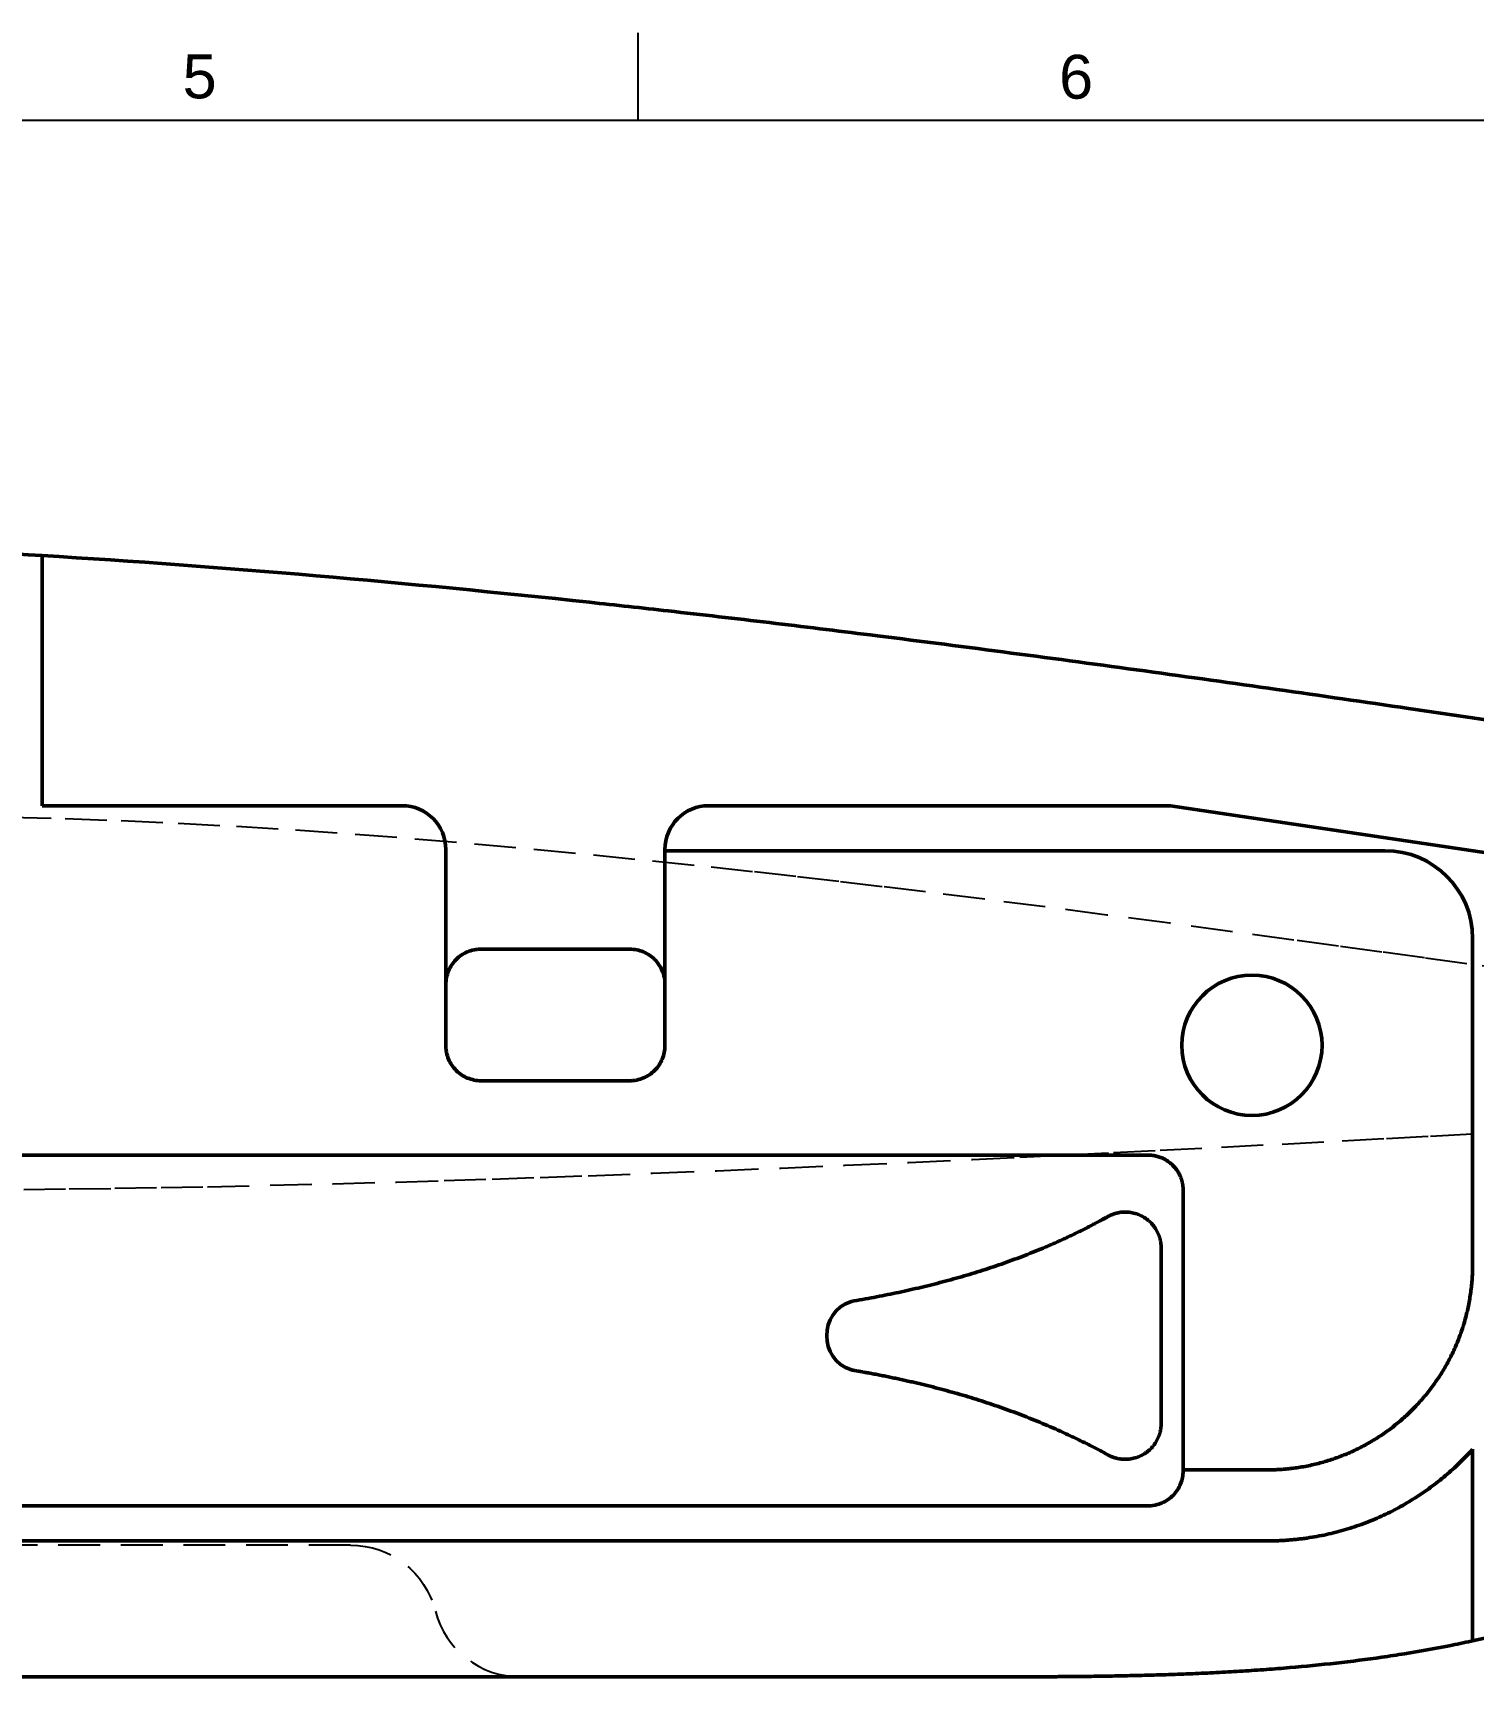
# Model space of a CAD drawing. Header units: millimetres. Extents: x 0 to 420, y 0 to 297.
# Drawn here: x 230.5 to 312.6, y 198.2 to 292 of the extents above; entities that cross this region are included whole.
import ezdxf
from ezdxf.enums import TextEntityAlignment as Align

# ---------------------------------------------------------------- set-up
doc = ezdxf.new("R2010")
doc.units = ezdxf.units.MM
doc.header["$LTSCALE"] = 0.75
doc.linetypes.add('HIDDEN2', pattern=[4.7625, 3.175, -1.5875])
for name, color, linetype, lineweight in [('Border', 7, 'Continuous', 25), ('Sichtbar', 7, 'Continuous', 50), ('Verdeckt', 7, 'HIDDEN2', 25)]:
    doc.layers.add(name, color=color, linetype=linetype, lineweight=lineweight)
doc.styles.add('FusionTitle', font='arial.ttf')

# ---------------------------------------------------------------- blocks, each defined once
blk = doc.blocks.new('ISO_A3_SHEET')
at = {"layer": 'Border'}
for p, q in [((265, 292), (265, 287)), ((410, 287), (20, 287))]:
    blk.add_line(p, q, dxfattribs=at)
at = {"layer": 'Border', "style": 'FusionTitle'}
for s, p in [('5', (240, 289.5)), ('6', (290, 289.5))]:
    blk.add_text(s, height=2.5, dxfattribs=at).set_placement(p, align=Align.MIDDLE)

msp = doc.modelspace()

# ---------------------------------------------------------------- linework, layer by layer
at = {"layer": 'Sichtbar', "extrusion": (-1, -2e-16, 0)}
for p, q in [((231.008, 247.935, 17.753), (231.008, 262.197, 17.753)), ((278.666, 257.62, 5.253), (278.251, 257.677, 5.253)), ((251.546, 247.935, 17.753), (231.008, 247.935, 17.753)), ((269.046, 247.935, 15.253), (295.383, 247.935, 15.253)), ((295.383, 247.935, 15.253), (328.734, 242.968, 15.253)), ((254.046, 234.252, 17.753), (254.046, 245.435, 17.753)), ((266.546, 245.368, 15.253), (266.546, 245.435, 15.253)), ((307.619, 245.368, 17.753), (266.546, 245.368, 17.753)), ((266.546, 245.368, 17.753), (266.546, 234.252, 17.753)), ((312.619, 240.368, 17.753), (312.619, 237.576, 17.753)), ((256.046, 239.752, 5.253), (264.546, 239.752, 5.253)), ((264.546, 232.252, 17.753), (256.046, 232.252, 17.753)), ((296.105, 226.012, 17.753), (296.105, 210.062, 17.753)), ((312.619, 200.315, 17.753), (312.619, 211.236, 17.753)), ((296.105, 210.012, 15.253), (296.105, 210.062, 15.253)), ((148.293, 198.245, 17.753), (285.928, 198.261, 17.753))]:
    msp.add_line(p, q, dxfattribs=at)
at = {"layer": 'Sichtbar', "extrusion": (6.3e-15, -1.539e-13, -1)}
msp.add_circle((-300.029, 234.271, -17.753), 4, dxfattribs=at)
for centre, start, end in [((-251.546, 245.435, -17.753), 90, 180), ((-269.046, 245.435, -15.253), 0, 90)]:
    msp.add_arc(centre, 2.5, start, end, dxfattribs=at)
at = {"layer": 'Sichtbar', "extrusion": (6.4e-15, -1.538e-13, -1)}
msp.add_arc((-307.619, 240.368, -17.753), 5, 90, 180, dxfattribs=at)
at = {"layer": 'Sichtbar'}
for points in [[(231.008, 262.197, 17.753), (226.838, 262.45, 17.753), (222.67, 262.656, 17.753), (218.508, 262.81, 17.753)], [(262.24, 259.533, 5.253), (251.862, 260.645, 5.253), (241.427, 261.566, 5.253), (231.008, 262.197, 5.253)], [(277.179, 215.76, -4.247), (275.301, 216.358, -4.247), (275.301, 219.069, -4.247), (277.179, 219.667, -4.247)], [(316.669, 201.375, 15.253), (315.335, 200.968, 15.253), (313.982, 200.618, 15.253), (312.619, 200.315, 15.253)]]:
    msp.add_open_spline(points, degree=3, dxfattribs=at)
for points, knots in [([(266.737, 259.039, 5.253), (265.988, 259.123, 5.253), (265.239, 259.206, 5.253), (263.74, 259.371, 5.253), (262.99, 259.452, 5.253), (262.24, 259.533, 5.253)], [0, 0, 0, 0, 0.4521824, 0.4521824, 0.9046881, 0.9046881, 0.9046881, 0.9046881]), ([(278.251, 257.672, 5.253), (276.335, 257.911, 5.253), (274.42, 258.144, 5.253), (270.582, 258.6, 5.253), (268.659, 258.822, 5.253), (266.737, 259.039, 5.253)], [0, 0, 0, 0, 1.157975, 1.157975, 2.318953, 2.318953, 2.318953, 2.318953]), ([(308.966, 253.481, 5.253), (303.949, 254.211, 5.253), (298.943, 254.925, 5.253), (288.84, 256.313, 5.253), (283.756, 256.984, 5.253), (278.666, 257.62, 5.253)], [0, 0, 0, 0, 3.041963, 3.041963, 6.122642, 6.122642, 6.122642, 6.122642]), ([(321.374, 251.647, 5.253), (319.313, 251.955, 5.253), (317.256, 252.261, 5.253), (313.119, 252.873, 5.253), (311.043, 253.178, 5.253), (308.966, 253.481, 5.253)], [0, 0, 0, 0, 1.250162, 1.250162, 2.510469, 2.510469, 2.510469, 2.510469]), ([(254.046, 237.752, 5.253), (254.046, 238.016, 5.253), (254.097, 238.276, 5.253), (254.299, 238.758, 5.253), (254.444, 238.975, 5.253), (254.811, 239.345, 5.253), (255.031, 239.495, 5.253), (255.395, 239.648, 5.253), (255.522, 239.687, 5.253), (255.717, 239.726, 5.253), (255.782, 239.736, 5.253), (255.881, 239.745, 5.253), (255.914, 239.748, 5.253), (255.963, 239.75, 5.253), (255.98, 239.751, 5.253), (256.004, 239.752, 5.253), (256.013, 239.752, 5.253), (256.025, 239.752, 5.253), (256.029, 239.752, 5.253), (256.035, 239.752, 5.253), (256.037, 239.752, 5.253), (256.04, 239.752, 5.253), (256.041, 239.752, 5.253), (256.044, 239.752, 5.253), (256.045, 239.752, 5.253), (256.046, 239.752, 5.253)], [0, 0, 0, 0, 0.1587202, 0.1587202, 0.3141039, 0.3141039, 0.4723176, 0.4723176, 0.5518746, 0.5518746, 0.5916143, 0.5916143, 0.611477, 0.611477, 0.6214074, 0.6214074, 0.6263726, 0.6263726, 0.6288551, 0.6288551, 0.6300965, 0.6300965, 0.6307136, 0.6307136, 0.6313295, 0.6313295, 0.6313295, 0.6313295]), ([(264.546, 239.752, 5.253), (264.81, 239.752, 5.253), (265.07, 239.7, 5.253), (265.552, 239.499, 5.253), (265.769, 239.353, 5.253), (266.139, 238.987, 5.253), (266.288, 238.766, 5.253), (266.441, 238.402, 5.253), (266.48, 238.275, 5.253), (266.52, 238.081, 5.253), (266.529, 238.016, 5.253), (266.539, 237.917, 5.253), (266.542, 237.884, 5.253), (266.544, 237.835, 5.253), (266.545, 237.818, 5.253), (266.545, 237.793, 5.253), (266.545, 237.785, 5.253), (266.545, 237.773, 5.253), (266.546, 237.768, 5.253), (266.546, 237.762, 5.253), (266.546, 237.76, 5.253), (266.546, 237.757, 5.253), (266.546, 237.756, 5.253), (266.546, 237.754, 5.253), (266.546, 237.753, 5.253), (266.546, 237.752, 5.253)], [0, 0, 0, 0, 0.1587202, 0.1587202, 0.3141039, 0.3141039, 0.4723176, 0.4723176, 0.5518746, 0.5518746, 0.5916143, 0.5916143, 0.611477, 0.611477, 0.6214074, 0.6214074, 0.6263726, 0.6263726, 0.6288551, 0.6288551, 0.6300965, 0.6300965, 0.6307136, 0.6307136, 0.6312566, 0.6312566, 0.6312566, 0.6312566]), ([(296.105, 210.062, 17.753), (296.22, 210.062, 17.753), (296.631, 210.062, 17.753), (297.19, 210.062, 17.753), (297.783, 210.062, 17.753), (298.227, 210.062, 17.753), (298.672, 210.062, 17.753), (299.116, 210.062, 17.753), (299.487, 210.062, 17.753), (299.783, 210.062, 17.753), (300.005, 210.062, 17.753), (300.228, 210.062, 17.753), (300.413, 210.062, 17.753), (300.561, 210.062, 17.753), (300.672, 210.062, 17.753), (300.765, 210.062, 17.753), (300.839, 210.062, 17.753), (300.884, 210.062, 17.753), (300.92, 210.062, 17.753), (300.953, 210.062, 17.753), (300.995, 210.063, 17.753), (301.046, 210.063, 17.753), (301.113, 210.064, 17.753), (301.197, 210.066, 17.753), (301.297, 210.069, 17.753), (301.398, 210.073, 17.753), (301.531, 210.079, 17.753), (301.697, 210.089, 17.753), (301.895, 210.104, 17.753), (302.093, 210.122, 17.753), (302.289, 210.144, 17.753), (302.55, 210.177, 17.753), (302.873, 210.226, 17.753), (303.257, 210.298, 17.753), (303.636, 210.383, 17.753), (304.011, 210.479, 17.753), (304.381, 210.587, 17.753), (304.866, 210.747, 17.753), (305.46, 210.976, 17.753), (306.15, 211.294, 17.753), (306.815, 211.656, 17.753), (307.454, 212.058, 17.753), (308.063, 212.499, 17.753), (308.643, 212.977, 17.753), (309.19, 213.491, 17.753), (309.704, 214.039, 17.753), (310.183, 214.618, 17.753), (310.624, 215.228, 17.753), (311.026, 215.866, 17.753), (311.387, 216.531, 17.753), (311.706, 217.222, 17.753), (311.981, 217.935, 17.753), (312.209, 218.67, 17.753), (312.36, 219.298, 17.753), (312.455, 219.809, 17.753), (312.515, 220.197, 17.753), (312.561, 220.589, 17.753), (312.589, 220.919, 17.753), (312.605, 221.184, 17.753), (312.613, 221.384, 17.753), (312.617, 221.552, 17.753), (312.619, 221.669, 17.753), (312.619, 221.737, 17.753), (312.619, 221.777, 17.753), (312.619, 221.821, 17.753), (312.619, 221.88, 17.753), (312.619, 221.977, 17.753), (312.619, 222.109, 17.753), (312.619, 222.276, 17.753), (312.619, 222.476, 17.753), (312.619, 222.706, 17.753), (312.619, 223.07, 17.753), (312.619, 223.59, 17.753), (312.619, 224.282, 17.753), (312.619, 225.056, 17.753), (312.619, 225.899, 17.753), (312.619, 226.797, 17.753), (312.619, 227.735, 17.753), (312.619, 228.702, 17.753), (312.619, 229.682, 17.753), (312.619, 230.662, 17.753), (312.619, 231.628, 17.753), (312.619, 232.567, 17.753), (312.619, 233.464, 17.753), (312.619, 234.181, 17.753), (312.619, 234.723, 17.753), (312.619, 235.102, 17.753), (312.619, 235.461, 17.753), (312.619, 235.798, 17.753), (312.619, 236.11, 17.753), (312.619, 236.397, 17.753), (312.619, 236.657, 17.753), (312.619, 236.855, 17.753), (312.619, 236.999, 17.753), (312.619, 237.095, 17.753), (312.619, 237.183, 17.753), (312.619, 237.263, 17.753), (312.619, 237.334, 17.753), (312.619, 237.396, 17.753), (312.619, 237.442, 17.753), (312.619, 237.474, 17.753), (312.619, 237.495, 17.753), (312.619, 237.514, 17.753), (312.619, 237.53, 17.753), (312.619, 237.544, 17.753), (312.619, 237.555, 17.753), (312.619, 237.563, 17.753), (312.619, 237.568, 17.753), (312.619, 237.571, 17.753), (312.619, 237.573, 17.753), (312.619, 237.575, 17.753), (312.619, 237.576, 17.753), (312.619, 237.576, 17.753), (312.619, 237.576, 17.753)], [-7.799062, -7.799062, -7.799062, -7.799062, -7.73029, -7.552486, -7.463584, -7.374682, -7.28578, -7.196878, -7.107976, -7.063525, -7.019074, -6.974623, -6.930172, -6.907947, -6.885721, -6.863496, -6.852383, -6.841271, -6.836214, -6.831159, -6.821057, -6.810965, -6.800882, -6.780746, -6.760647, -6.740585, -6.720559, -6.680613, -6.640804, -6.601125, -6.561572, -6.522139, -6.443617, -6.365517, -6.287804, -6.210442, -6.133399, -6.056646, -5.903915, -5.752023, -5.600787, -5.450051, -5.299672, -5.149525, -4.999491, -4.849457, -4.69931, -4.548931, -4.398195, -4.24696, -4.095067, -3.942336, -3.788561, -3.633508, -3.555408, -3.476886, -3.397902, -3.318417, -3.278471, -3.238384, -3.198149, -3.177974, -3.167872, -3.15776, -3.153705, -3.14177, -3.122297, -3.095628, -3.062107, -3.022075, -2.975876, -2.923852, -2.8037, -2.66436, -2.508573, -2.339081, -2.158625, -1.969945, -1.775783, -1.57888, -1.381976, -1.187814, -0.999135, -0.818678, -0.649186, -0.569408, -0.4934, -0.421503, -0.35406, -0.291414, -0.233908, -0.181884, -0.135685, -0.114877, -0.095653, -0.078057, -0.062132, -0.047919, -0.035463, -0.024805, -0.020165, -0.01599, -0.012286, -0.009058, -0.006313, -0.004055, -0.002289, -0.001592, -0.001021, -0.000575, -0.000256, -0.000064, 0, 0, 0, 0]), ([(211.883, 235.512, 17.753), (211.883, 235.341, 17.753), (211.895, 235.001, 17.753), (211.946, 234.497, 17.753), (212.03, 234.004, 17.753), (212.146, 233.522, 17.753), (212.293, 233.052, 17.753), (212.469, 232.596, 17.753), (212.673, 232.154, 17.753), (212.905, 231.729, 17.753), (213.162, 231.321, 17.753), (213.445, 230.93, 17.753), (213.751, 230.56, 17.753), (214.08, 230.209, 17.753), (214.431, 229.88, 17.753), (214.802, 229.574, 17.753), (215.192, 229.291, 17.753), (215.601, 229.033, 17.753), (216.026, 228.802, 17.753), (216.467, 228.597, 17.753), (216.923, 228.421, 17.753), (217.314, 228.299, 17.753), (217.633, 228.217, 17.753), (217.875, 228.163, 17.753), (218.12, 228.117, 17.753), (218.368, 228.079, 17.753), (218.576, 228.054, 17.753), (218.744, 228.038, 17.753), (218.871, 228.029, 17.753), (218.998, 228.021, 17.753), (219.126, 228.016, 17.753), (219.233, 228.013, 17.753), (219.308, 228.012, 17.753), (219.351, 228.012, 17.753), (219.38, 228.012, 17.753), (219.423, 228.012, 17.753), (219.495, 228.012, 17.753), (219.613, 228.012, 17.753), (219.776, 228.012, 17.753), (219.985, 228.012, 17.753), (220.236, 228.012, 17.753), (220.531, 228.012, 17.753), (221.006, 228.012, 17.753), (221.698, 228.012, 17.753), (222.642, 228.012, 17.753), (223.733, 228.012, 17.753), (224.961, 228.012, 17.753), (226.319, 228.012, 17.753), (227.799, 228.012, 17.753), (229.392, 228.012, 17.753), (231.72, 228.012, 17.753), (234.853, 228.012, 17.753), (238.842, 228.012, 17.753), (243.091, 228.012, 17.753), (247.534, 228.012, 17.753), (252.107, 228.012, 17.753), (256.744, 228.012, 17.753), (261.382, 228.012, 17.753), (265.955, 228.012, 17.753), (270.398, 228.012, 17.753), (275.875, 228.012, 17.753), (281.911, 228.012, 17.753), (287.878, 228.012, 17.753), (291.77, 228.012, 17.753), (293.615, 228.012, 17.753), (294.105, 228.012, 17.753)], [-17.299637, -17.299637, -17.299637, -17.299637, -17.197139, -17.095989, -16.995976, -16.896907, -16.798614, -16.70095, -16.603787, -16.507016, -16.410539, -16.314272, -16.218141, -16.122075, -16.02601, -15.929878, -15.833611, -15.737134, -15.640363, -15.5432, -15.445537, -15.347244, -15.297809, -15.248161, -15.198276, -15.148133, -15.097706, -15.072377, -15.046967, -15.021474, -14.995892, -14.970219, -14.957346, -14.950901, -14.94445, -14.939619, -14.925261, -14.90158, -14.868776, -14.827055, -14.776617, -14.717666, -14.650404, -14.49176, -14.302306, -14.083663, -13.837454, -13.565299, -13.268821, -12.94964, -12.609379, -11.872102, -11.069962, -10.215932, -9.322984, -8.40409, -7.472224, -6.540358, -5.621464, -4.728516, -3.874486, -2.335069, -1.106995, -0.294045, 0, 0, 0, 0]), ([(256.046, 232.252, 17.753), (255.781, 232.252, 17.753), (255.521, 232.304, 17.753), (255.039, 232.505, 17.753), (254.822, 232.651, 17.753), (254.452, 233.017, 17.753), (254.303, 233.238, 17.753), (254.15, 233.602, 17.753), (254.111, 233.728, 17.753), (254.072, 233.923, 17.753), (254.062, 233.988, 17.753), (254.052, 234.087, 17.753), (254.05, 234.12, 17.753), (254.047, 234.169, 17.753), (254.047, 234.186, 17.753), (254.046, 234.211, 17.753), (254.046, 234.219, 17.753), (254.046, 234.231, 17.753), (254.046, 234.235, 17.753), (254.046, 234.242, 17.753), (254.046, 234.244, 17.753), (254.046, 234.247, 17.753), (254.046, 234.248, 17.753), (254.046, 234.25, 17.753), (254.046, 234.251, 17.753), (254.046, 234.252, 17.753)], [0, 0, 0, 0, 0.1587202, 0.1587202, 0.3141039, 0.3141039, 0.4723176, 0.4723176, 0.5518746, 0.5518746, 0.5916143, 0.5916143, 0.6114769, 0.6114769, 0.6214074, 0.6214074, 0.6263726, 0.6263726, 0.6288551, 0.6288551, 0.6300965, 0.6300965, 0.6307136, 0.6307136, 0.6313295, 0.6313295, 0.6313295, 0.6313295]), ([(266.546, 234.252, 17.753), (266.546, 233.987, 17.753), (266.494, 233.727, 17.753), (266.292, 233.246, 17.753), (266.147, 233.029, 17.753), (265.78, 232.659, 17.753), (265.56, 232.509, 17.753), (265.196, 232.356, 17.753), (265.069, 232.317, 17.753), (264.875, 232.278, 17.753), (264.809, 232.268, 17.753), (264.711, 232.258, 17.753), (264.678, 232.256, 17.753), (264.628, 232.254, 17.753), (264.612, 232.253, 17.753), (264.587, 232.252, 17.753), (264.579, 232.252, 17.753), (264.566, 232.252, 17.753), (264.562, 232.252, 17.753), (264.556, 232.252, 17.753), (264.554, 232.252, 17.753), (264.551, 232.252, 17.753), (264.55, 232.252, 17.753), (264.548, 232.252, 17.753), (264.547, 232.252, 17.753), (264.546, 232.252, 17.753)], [0, 0, 0, 0, 0.1587202, 0.1587202, 0.3141039, 0.3141039, 0.4723176, 0.4723176, 0.5518746, 0.5518746, 0.5916143, 0.5916143, 0.611477, 0.611477, 0.6214074, 0.6214074, 0.6263726, 0.6263726, 0.6288551, 0.6288551, 0.6300965, 0.6300965, 0.6307136, 0.6307136, 0.6313295, 0.6313295, 0.6313295, 0.6313295]), ([(294.105, 228.012, 17.753), (294.151, 228.012, 17.753), (294.241, 228.009, 17.753), (294.376, 227.995, 17.753), (294.507, 227.972, 17.753), (294.678, 227.931, 17.753), (294.884, 227.86, 17.753), (295.116, 227.743, 17.753), (295.329, 227.598, 17.753), (295.49, 227.457, 17.753), (295.607, 227.332, 17.753), (295.689, 227.233, 17.753), (295.764, 227.129, 17.753), (295.833, 227.02, 17.753), (295.895, 226.907, 17.753), (295.94, 226.809, 17.753), (295.973, 226.729, 17.753), (295.995, 226.667, 17.753), (296.016, 226.605, 17.753), (296.034, 226.542, 17.753), (296.051, 226.478, 17.753), (296.065, 226.414, 17.753), (296.075, 226.359, 17.753), (296.082, 226.316, 17.753), (296.087, 226.282, 17.753), (296.091, 226.249, 17.753), (296.095, 226.216, 17.753), (296.098, 226.188, 17.753), (296.1, 226.165, 17.753), (296.101, 226.148, 17.753), (296.102, 226.131, 17.753), (296.103, 226.114, 17.753), (296.104, 226.097, 17.753), (296.104, 226.083, 17.753), (296.104, 226.072, 17.753), (296.105, 226.063, 17.753), (296.105, 226.055, 17.753), (296.105, 226.047, 17.753), (296.105, 226.042, 17.753), (296.105, 226.037, 17.753), (296.105, 226.033, 17.753), (296.105, 226.029, 17.753), (296.105, 226.025, 17.753), (296.105, 226.022, 17.753), (296.105, 226.02, 17.753), (296.105, 226.018, 17.753), (296.105, 226.017, 17.753), (296.105, 226.016, 17.753), (296.105, 226.015, 17.753), (296.105, 226.014, 17.753), (296.105, 226.013, 17.753), (296.105, 226.013, 17.753), (296.105, 226.012, 17.753), (296.105, 226.012, 17.753), (296.105, 226.012, 17.753), (296.105, 226.012, 17.753), (296.105, 226.012, 17.753), (296.105, 226.012, 17.753), (296.105, 226.012, 17.753)], [-0.6279566, -0.6279566, -0.6279566, -0.6279566, -0.6006238, -0.5736509, -0.5469807, -0.5205622, -0.4683353, -0.4166462, -0.3652733, -0.3140455, -0.2884275, -0.2627919, -0.2371202, -0.2113925, -0.1855862, -0.1596758, -0.1466708, -0.1336283, -0.1205439, -0.1074129, -0.0942303, -0.0809906, -0.067688, -0.061011, -0.0543159, -0.047602, -0.0408683, -0.0341139, -0.0307287, -0.027338, -0.0239417, -0.0205396, -0.0171317, -0.0137178, -0.0120086, -0.0102978, -0.0085855, -0.0068716, -0.0060141, -0.0051561, -0.0042978, -0.003439, -0.0025799, -0.0021501, -0.0017203, -0.0012904, -0.0010754, -0.0008603, -0.0006453, -0.0004302, -0.0003226, -0.0002151, -0.0001613, -0.0001075, -0.0000537, -0.0000269, -0.0000134, 0, 0, 0, 0]), ([(277.179, 219.667, -4.247), (277.607, 219.74, -4.247), (278.459, 219.893, -4.247), (279.728, 220.147, -4.247), (280.984, 220.426, -4.247), (282.228, 220.733, -4.247), (283.256, 221.015, -4.247), (284.071, 221.256, -4.247), (284.679, 221.445, -4.247), (285.285, 221.643, -4.247), (285.887, 221.85, -4.247), (286.487, 222.066, -4.247), (287.084, 222.292, -4.247), (287.678, 222.527, -4.247), (288.17, 222.732, -4.247), (288.563, 222.901, -4.247), (288.857, 223.03, -4.247), (289.15, 223.162, -4.247), (289.442, 223.297, -4.247), (289.734, 223.434, -4.247), (290.025, 223.574, -4.247), (290.267, 223.694, -4.247), (290.461, 223.79, -4.247), (290.606, 223.864, -4.247), (290.75, 223.938, -4.247), (290.895, 224.012, -4.247), (291.015, 224.075, -4.247), (291.111, 224.126, -4.247), (291.183, 224.164, -4.247), (291.255, 224.203, -4.247), (291.327, 224.241, -4.247), (291.399, 224.28, -4.247), (291.459, 224.312, -4.247), (291.507, 224.338, -4.247), (291.543, 224.358, -4.247), (291.579, 224.378, -4.247), (291.609, 224.394, -4.247), (291.633, 224.407, -4.247), (291.651, 224.417, -4.247), (291.669, 224.427, -4.247), (291.687, 224.437, -4.247), (291.702, 224.445, -4.247), (291.714, 224.452, -4.247), (291.723, 224.457, -4.247), (291.73, 224.461, -4.247), (291.736, 224.464, -4.247), (291.741, 224.467, -4.247), (291.745, 224.469, -4.247), (291.749, 224.471, -4.247), (291.752, 224.473, -4.247), (291.754, 224.474, -4.247), (291.755, 224.475, -4.247), (291.756, 224.475, -4.247), (291.757, 224.476, -4.247), (291.758, 224.476, -4.247), (291.758, 224.476, -4.247), (291.759, 224.476, -4.247), (291.759, 224.476, -4.247)], [-3.085503, -3.085503, -3.085503, -3.085503, -2.82511, -2.566383, -2.309075, -2.052908, -1.797571, -1.670106, -1.542716, -1.415353, -1.287967, -1.160505, -1.03291, -0.905126, -0.777092, -0.712962, -0.648746, -0.584435, -0.520022, -0.455499, -0.390856, -0.326085, -0.293649, -0.261178, -0.22867, -0.196125, -0.163541, -0.147234, -0.130917, -0.114589, -0.098252, -0.081904, -0.065545, -0.057361, -0.049175, -0.040986, -0.032795, -0.028698, -0.0246, -0.020502, -0.016403, -0.012303, -0.010253, -0.008203, -0.006152, -0.005127, -0.004102, -0.003076, -0.002051, -0.001538, -0.001025, -0.000769, -0.000513, -0.000256, -0.000128, -0.000064, 0, 0, 0, 0]), ([(291.759, 224.476, -4.247), (291.826, 224.514, -4.247), (291.928, 224.565, -4.247), (292.069, 224.624, -4.247), (292.174, 224.662, -4.247), (292.282, 224.695, -4.247), (292.391, 224.722, -4.247), (292.502, 224.742, -4.247), (292.616, 224.756, -4.247), (292.712, 224.762, -4.247), (292.792, 224.764, -4.247), (292.862, 224.763, -4.247), (292.97, 224.758, -4.247), (293.113, 224.743, -4.247), (293.281, 224.71, -4.247), (293.443, 224.664, -4.247), (293.6, 224.605, -4.247), (293.75, 224.534, -4.247), (293.894, 224.452, -4.247), (294.029, 224.358, -4.247), (294.157, 224.255, -4.247), (294.276, 224.141, -4.247), (294.385, 224.019, -4.247), (294.485, 223.888, -4.247), (294.574, 223.749, -4.247), (294.652, 223.603, -4.247), (294.718, 223.45, -4.247), (294.763, 223.318, -4.247), (294.792, 223.21, -4.247), (294.811, 223.127, -4.247), (294.826, 223.043, -4.247), (294.836, 222.972, -4.247), (294.842, 222.915, -4.247), (294.846, 222.871, -4.247), (294.849, 222.828, -4.247), (294.851, 222.784, -4.247), (294.851, 222.751, -4.247), (294.852, 222.729, -4.247), (294.852, 222.719, -4.247), (294.852, 222.708, -4.247), (294.852, 222.689, -4.247), (294.852, 222.662, -4.247), (294.852, 222.629, -4.247), (294.852, 222.586, -4.247), (294.852, 222.531, -4.247), (294.852, 222.466, -4.247), (294.852, 222.38, -4.247), (294.852, 222.271, -4.247), (294.852, 222.097, -4.247), (294.852, 221.88, -4.247), (294.852, 221.62, -4.247), (294.852, 221.36, -4.247), (294.852, 221.099, -4.247), (294.852, 220.839, -4.247), (294.852, 220.578, -4.247), (294.852, 220.231, -4.247), (294.852, 219.797, -4.247), (294.852, 219.276, -4.247), (294.852, 218.755, -4.247), (294.852, 218.235, -4.247), (294.852, 217.714, -4.247), (294.852, 217.193, -4.247), (294.852, 216.672, -4.247), (294.852, 216.151, -4.247), (294.852, 215.63, -4.247), (294.852, 215.196, -4.247), (294.852, 214.849, -4.247), (294.852, 214.589, -4.247), (294.852, 214.328, -4.247), (294.852, 214.068, -4.247), (294.852, 213.808, -4.247), (294.852, 213.547, -4.247), (294.852, 213.33, -4.247), (294.852, 213.157, -4.247), (294.852, 213.048, -4.247), (294.852, 212.961, -4.247), (294.852, 212.896, -4.247), (294.852, 212.842, -4.247), (294.852, 212.798, -4.247), (294.852, 212.766, -4.247), (294.852, 212.739, -4.247), (294.852, 212.72, -4.247), (294.852, 212.708, -4.247), (294.852, 212.698, -4.247), (294.851, 212.676, -4.247), (294.851, 212.643, -4.247), (294.849, 212.6, -4.247), (294.846, 212.556, -4.247), (294.842, 212.513, -4.247), (294.836, 212.456, -4.247), (294.826, 212.385, -4.247), (294.811, 212.301, -4.247), (294.792, 212.218, -4.247), (294.763, 212.11, -4.247), (294.718, 211.977, -4.247), (294.652, 211.824, -4.247), (294.574, 211.678, -4.247), (294.485, 211.54, -4.247), (294.385, 211.409, -4.247), (294.276, 211.286, -4.247), (294.157, 211.173, -4.247), (294.029, 211.069, -4.247), (293.894, 210.976, -4.247), (293.75, 210.894, -4.247), (293.6, 210.823, -4.247), (293.443, 210.764, -4.247), (293.281, 210.718, -4.247), (293.113, 210.685, -4.247), (292.95, 210.667, -4.247), (292.825, 210.663, -4.247), (292.726, 210.665, -4.247), (292.644, 210.669, -4.247), (292.563, 210.677, -4.247), (292.499, 210.686, -4.247), (292.451, 210.694, -4.247), (292.404, 210.702, -4.247), (292.357, 210.712, -4.247), (292.311, 210.723, -4.247), (292.265, 210.735, -4.247), (292.219, 210.748, -4.247), (292.181, 210.759, -4.247), (292.151, 210.769, -4.247), (292.129, 210.777, -4.247), (292.107, 210.785, -4.247), (292.085, 210.793, -4.247), (292.063, 210.801, -4.247), (292.045, 210.808, -4.247), (292.03, 210.814, -4.247), (292.019, 210.819, -4.247), (292.008, 210.823, -4.247), (291.998, 210.828, -4.247), (291.987, 210.832, -4.247), (291.976, 210.837, -4.247), (291.967, 210.841, -4.247), (291.96, 210.844, -4.247), (291.955, 210.846, -4.247), (291.95, 210.849, -4.247), (291.944, 210.851, -4.247), (291.939, 210.854, -4.247), (291.934, 210.856, -4.247), (291.931, 210.858, -4.247), (291.928, 210.859, -4.247), (291.926, 210.86, -4.247), (291.923, 210.861, -4.247), (291.922, 210.862, -4.247), (291.92, 210.863, -4.247), (291.919, 210.863, -4.247), (291.918, 210.864, -4.247), (291.917, 210.864, -4.247), (291.916, 210.865, -4.247), (291.915, 210.865, -4.247), (291.915, 210.865, -4.247), (291.914, 210.866, -4.247), (291.914, 210.866, -4.247), (291.914, 210.866, -4.247), (291.913, 210.866, -4.247), (291.913, 210.866, -4.247), (291.913, 210.866, -4.247), (291.913, 210.866, -4.247), (291.913, 210.866, -4.247), (291.913, 210.866, -4.247), (291.913, 210.866, -4.247), (291.913, 210.866, -4.247), (291.913, 210.866, -4.247), (291.913, 210.866, -4.247)], [-3.690569, -3.690569, -3.690569, -3.690569, -3.644508, -3.62186, -3.59937, -3.576952, -3.554509, -3.531937, -3.509123, -3.485945, -3.47418, -3.46123, -3.443725, -3.409154, -3.375066, -3.341363, -3.30796, -3.274787, -3.241781, -3.208892, -3.176074, -3.143287, -3.110493, -3.077652, -3.044722, -3.011655, -2.978398, -2.944884, -2.928004, -2.911031, -2.893952, -2.876755, -2.868108, -2.859426, -2.850707, -2.841951, -2.833153, -2.830948, -2.828739, -2.827204, -2.823949, -2.817439, -2.810928, -2.804418, -2.791398, -2.778377, -2.765356, -2.739315, -2.713274, -2.661192, -2.609109, -2.557027, -2.504944, -2.452862, -2.400779, -2.348696, -2.24453, -2.140364, -2.036198, -1.932031, -1.827865, -1.723699, -1.619532, -1.515366, -1.4112, -1.307034, -1.254951, -1.202868, -1.150786, -1.098703, -1.04662, -0.994538, -0.942456, -0.916415, -0.890373, -0.877353, -0.864332, -0.851312, -0.844802, -0.838291, -0.831781, -0.828526, -0.826991, -0.824782, -0.822577, -0.81378, -0.805023, -0.796304, -0.787622, -0.778975, -0.761778, -0.744699, -0.727726, -0.710846, -0.677332, -0.644075, -0.611008, -0.578078, -0.545237, -0.512443, -0.479656, -0.446838, -0.413949, -0.380943, -0.34777, -0.314367, -0.280664, -0.246576, -0.212005, -0.181934, -0.172019, -0.15234, -0.132845, -0.123159, -0.113512, -0.1039, -0.094323, -0.084777, -0.075261, -0.065774, -0.056312, -0.051591, -0.046875, -0.042165, -0.03746, -0.032761, -0.028067, -0.025722, -0.023378, -0.021035, -0.018694, -0.016353, -0.014014, -0.011675, -0.010507, -0.009338, -0.00817, -0.007002, -0.005835, -0.004667, -0.004084, -0.0035, -0.002916, -0.002333, -0.002041, -0.00175, -0.001458, -0.001166, -0.000875, -0.000729, -0.000583, -0.000437, -0.000364, -0.000292, -0.000219, -0.000146, -0.000109, -0.000073, -0.000055, -0.000036, -0.000018, -0.000009, -0.000002, 0, 0, 0, 0]), ([(291.913, 210.866, -4.247), (291.62, 211.026, -4.247), (291.035, 211.337, -4.247), (290.247, 211.731, -4.247), (289.361, 212.152, -4.247), (288.373, 212.594, -4.247), (287.177, 213.083, -4.247), (285.973, 213.534, -4.247), (284.96, 213.879, -4.247), (284.145, 214.137, -4.247), (283.531, 214.322, -4.247), (282.914, 214.499, -4.247), (282.292, 214.668, -4.247), (281.668, 214.829, -4.247), (281.144, 214.957, -4.247), (280.724, 215.055, -4.247), (280.407, 215.128, -4.247), (280.089, 215.198, -4.247), (279.771, 215.267, -4.247), (279.451, 215.334, -4.247), (279.13, 215.4, -4.247), (278.861, 215.453, -4.247), (278.646, 215.495, -4.247), (278.484, 215.526, -4.247), (278.322, 215.557, -4.247), (278.16, 215.587, -4.247), (278.024, 215.612, -4.247), (277.916, 215.631, -4.247), (277.834, 215.646, -4.247), (277.753, 215.661, -4.247), (277.671, 215.675, -4.247), (277.589, 215.69, -4.247), (277.521, 215.701, -4.247), (277.466, 215.711, -4.247), (277.425, 215.718, -4.247), (277.384, 215.725, -4.247), (277.35, 215.731, -4.247), (277.323, 215.736, -4.247), (277.302, 215.739, -4.247), (277.282, 215.743, -4.247), (277.261, 215.746, -4.247), (277.244, 215.749, -4.247), (277.231, 215.751, -4.247), (277.22, 215.753, -4.247), (277.212, 215.755, -4.247), (277.205, 215.756, -4.247), (277.2, 215.757, -4.247), (277.195, 215.758, -4.247), (277.19, 215.758, -4.247), (277.187, 215.759, -4.247), (277.184, 215.759, -4.247), (277.182, 215.76, -4.247), (277.181, 215.76, -4.247), (277.18, 215.76, -4.247), (277.179, 215.76, -4.247), (277.179, 215.76, -4.247)], [-3.119898, -3.119898, -3.119898, -3.119898, -2.92015, -2.72234, -2.591393, -2.331345, -2.073173, -1.816208, -1.559804, -1.431612, -1.303328, -1.174879, -1.046191, -0.917195, -0.787821, -0.722971, -0.658001, -0.592904, -0.527672, -0.462296, -0.396768, -0.331082, -0.298176, -0.265228, -0.232237, -0.199201, -0.16612, -0.149562, -0.132992, -0.11641, -0.099817, -0.083212, -0.066594, -0.058281, -0.049964, -0.041645, -0.033322, -0.029159, -0.024996, -0.020832, -0.016667, -0.012502, -0.010418, -0.008335, -0.006252, -0.00521, -0.004168, -0.003126, -0.002084, -0.001563, -0.001042, -0.000521, -0.00026, -0.00013, 0, 0, 0, 0]), ([(312.619, 211.236, 17.753), (312.379, 210.969, 17.753), (311.879, 210.451, 17.753), (311.079, 209.726, 17.753), (310.23, 209.057, 17.753), (309.336, 208.446, 17.753), (308.399, 207.895, 17.753), (307.423, 207.409, 17.753), (306.579, 207.06, 17.753), (305.888, 206.816, 17.753), (305.361, 206.651, 17.753), (304.826, 206.503, 17.753), (304.283, 206.374, 17.753), (303.734, 206.264, 17.753), (303.271, 206.188, 17.753), (302.898, 206.137, 17.753), (302.616, 206.104, 17.753), (302.332, 206.076, 17.753), (302.047, 206.053, 17.753), (301.809, 206.038, 17.753), (301.617, 206.028, 17.753), (301.473, 206.022, 17.753), (301.329, 206.018, 17.753), (301.184, 206.015, 17.753), (301.064, 206.013, 17.753), (300.967, 206.012, 17.753), (300.914, 206.012, 17.753), (300.871, 206.012, 17.753), (300.83, 206.012, 17.753), (300.762, 206.012, 17.753), (300.617, 206.012, 17.753), (300.37, 206.012, 17.753), (299.996, 206.012, 17.753), (299.52, 206.012, 17.753), (298.945, 206.012, 17.753), (298.272, 206.012, 17.753), (297.505, 206.012, 17.753), (296.645, 206.012, 17.753), (295.32, 206.012, 17.753), (293.449, 206.012, 17.753), (290.958, 206.012, 17.753), (288.152, 206.012, 17.753), (285.049, 206.012, 17.753), (281.669, 206.012, 17.753), (278.03, 206.012, 17.753), (274.15, 206.012, 17.753), (270.047, 206.012, 17.753), (264.186, 206.012, 17.753), (256.443, 206.012, 17.753), (246.738, 206.012, 17.753), (236.588, 206.012, 17.753), (226.142, 206.012, 17.753), (215.548, 206.012, 17.753), (204.954, 206.012, 17.753), (194.508, 206.012, 17.753), (184.358, 206.012, 17.753), (171.846, 206.012, 17.753), (158.058, 206.012, 17.753), (144.426, 206.012, 17.753), (135.536, 206.012, 17.753), (131.322, 206.012, 17.753), (130.202, 206.012, 17.753)], [-36.782343, -36.782343, -36.782343, -36.782343, -36.566651, -36.350919, -36.134959, -35.918575, -35.70155, -35.48364, -35.264565, -35.154476, -35.04397, -34.933001, -34.821517, -34.709462, -34.596779, -34.54018, -34.4834, -34.42643, -34.369263, -34.311889, -34.283121, -34.254298, -34.225418, -34.196481, -34.167486, -34.152965, -34.13843, -34.135661, -34.127394, -34.113687, -34.094596, -34.040499, -33.965565, -33.870257, -33.755039, -33.620374, -33.466725, -33.294554, -33.104325, -32.671544, -32.172086, -31.609657, -30.987959, -30.310697, -29.581576, -28.804299, -27.982571, -27.120096, -25.287724, -23.336815, -21.297003, -19.197924, -17.069211, -14.940498, -12.841419, -10.801608, -8.850699, -5.334125, -2.528769, -0.671703, 0, 0, 0, 0]), ([(294.105, 208.012, 15.253), (294.156, 208.012, 15.253), (294.315, 208.012, 15.253), (294.651, 208.083, 15.253), (294.78, 208.124, 15.253), (295.145, 208.284, 15.253), (295.364, 208.438, 15.253), (295.724, 208.813, 15.253), (295.865, 209.029, 15.253), (296.057, 209.504, 15.253), (296.105, 209.756, 15.253), (296.105, 210.012, 15.253)], [-0.6726516, -0.6726516, -0.6726516, -0.6726516, -0.5474945, -0.5474945, -0.4663547, -0.4663547, -0.3075124, -0.3075124, -0.1536158, -0.1536158, 0, 0, 0, 0]), ([(285.928, 198.261, 17.753), (285.929, 198.261, 17.753), (285.93, 198.261, 17.753), (285.931, 198.261, 17.753), (285.934, 198.261, 17.753), (285.939, 198.261, 17.753), (285.944, 198.261, 17.753), (285.951, 198.261, 17.753), (285.96, 198.261, 17.753), (285.974, 198.261, 17.753), (285.992, 198.261, 17.753), (286.013, 198.261, 17.753), (286.034, 198.261, 17.753), (286.063, 198.261, 17.753), (286.098, 198.261, 17.753), (286.14, 198.261, 17.753), (286.197, 198.261, 17.753), (286.268, 198.261, 17.753), (286.353, 198.261, 17.753), (286.438, 198.261, 17.753), (286.523, 198.261, 17.753), (286.636, 198.261, 17.753), (286.778, 198.262, 17.753), (286.948, 198.262, 17.753), (287.118, 198.262, 17.753), (287.344, 198.263, 17.753), (287.628, 198.264, 17.753), (287.968, 198.265, 17.753), (288.308, 198.267, 17.753), (288.649, 198.269, 17.753), (288.989, 198.271, 17.753), (289.444, 198.274, 17.753), (290.011, 198.279, 17.753), (290.693, 198.287, 17.753), (291.374, 198.296, 17.753), (292.055, 198.308, 17.753), (292.736, 198.321, 17.753), (293.417, 198.336, 17.753), (294.323, 198.359, 17.753), (295.455, 198.394, 17.753), (296.81, 198.447, 17.753), (298.162, 198.511, 17.753), (299.509, 198.588, 17.753), (300.85, 198.678, 17.753), (302.627, 198.819, 17.753), (304.828, 199.033, 17.753), (307.012, 199.31, 17.753), (309.164, 199.637, 17.753), (310.863, 199.941, 17.753), (312.151, 200.211, 17.753), (312.594, 200.309, 17.753), (312.619, 200.315, 17.753)], [0, 0, 0, 0, 0.000265, 0.00053, 0.001061, 0.002122, 0.003183, 0.004244, 0.006366, 0.008488, 0.012732, 0.016977, 0.021221, 0.025466, 0.033956, 0.042446, 0.050937, 0.067921, 0.084906, 0.101893, 0.118883, 0.135874, 0.169862, 0.203857, 0.237858, 0.271866, 0.339901, 0.407957, 0.476032, 0.544125, 0.612232, 0.680351, 0.816615, 0.952897, 1.089177, 1.225436, 1.361655, 1.497815, 1.633898, 1.905756, 2.177087, 2.447752, 2.71762, 2.986564, 3.254467, 3.786709, 4.313588, 4.574834, 5.092629, 5.349133, 5.36466, 5.36466, 5.36466, 5.36466])]:
    msp.add_open_spline(points, degree=3, knots=knots, dxfattribs=at)
at = {"layer": 'Sichtbar', "extrusion": (1.66e-14, 4.04243e-09, -1)}
msp.add_open_spline([(130.202, 208.012, 15.253), (184.837, 208.012, 15.253), (239.471, 208.012, 15.253), (294.105, 208.012, 15.253)], degree=3, dxfattribs=at)
at = {"layer": 'Verdeckt', "extrusion": (-1, -2e-16, 0)}
for p, q in [((231.524, 247.203, -12.747), (228.327, 247.28, -12.747)), ((234.707, 247.096, -12.747), (231.524, 247.203, -12.747)), ((237.902, 246.961, -12.747), (234.707, 247.096, -12.747)), ((241.149, 246.795, -12.747), (237.902, 246.961, -12.747)), ((244.472, 246.597, -12.747), (241.149, 246.795, -12.747)), ((247.851, 246.369, -12.747), (244.472, 246.597, -12.747)), ((251.253, 246.114, -12.747), (247.851, 246.369, -12.747)), ((254.652, 245.834, -12.747), (251.253, 246.114, -12.747)), ((258.046, 245.533, -12.747), (254.652, 245.834, -12.747)), ((261.439, 245.212, -12.747), (258.046, 245.533, -12.747)), ((264.832, 244.875, -12.747), (261.439, 245.212, -12.747)), ((268.207, 244.525, -12.747), (264.832, 244.875, -12.747)), ((271.544, 244.165, -12.747), (268.207, 244.525, -12.747)), ((274.013, 243.889, -12.747), (271.544, 244.165, -12.747)), ((276.468, 243.607, -12.747), (274.013, 243.889, -12.747)), ((278.927, 243.317, -12.747), (276.468, 243.607, -12.747)), ((281.41, 243.016, -12.747), (278.927, 243.317, -12.747)), ((284.784, 242.598, -12.747), (281.41, 243.016, -12.747)), ((288.233, 242.159, -12.747), (284.784, 242.598, -12.747)), ((291.757, 241.701, -12.747), (288.233, 242.159, -12.747)), ((295.341, 241.228, -12.747), (291.757, 241.701, -12.747)), ((298.921, 240.748, -12.747), (295.341, 241.228, -12.747)), ((302.423, 240.274, -12.747), (298.921, 240.748, -12.747)), ((304.961, 239.927, -12.747), (302.423, 240.274, -12.747)), ((307.435, 239.587, -12.747), (304.961, 239.927, -12.747)), ((309.869, 239.252, -12.747), (307.435, 239.587, -12.747)), ((312.288, 238.918, -12.747), (309.869, 239.252, -12.747)), ((315.518, 238.474, -12.747), (312.288, 238.918, -12.747)), ((301.756, 228.643, -12.747), (305.174, 228.822, -12.747)), ((305.174, 228.822, -12.747), (307.705, 228.956, -12.747)), ((307.705, 228.956, -12.747), (310.207, 229.09, -12.747)), ((310.207, 229.09, -12.747), (312.677, 229.224, -12.747)), ((284.08, 227.763, -12.747), (286.781, 227.892, -12.747)), ((286.781, 227.892, -12.747), (289.468, 228.023, -12.747)), ((289.468, 228.023, -12.747), (292.139, 228.155, -12.747)), ((292.139, 228.155, -12.747), (294.791, 228.287, -12.747)), ((294.791, 228.287, -12.747), (298.294, 228.465, -12.747)), ((298.294, 228.465, -12.747), (301.756, 228.643, -12.747)), ((262.173, 226.838, -12.747), (265.839, 226.975, -12.747)), ((265.839, 226.975, -12.747), (269.506, 227.12, -12.747)), ((269.506, 227.12, -12.747), (273.167, 227.272, -12.747)), ((273.167, 227.272, -12.747), (276.82, 227.43, -12.747)), ((276.82, 227.43, -12.747), (280.459, 227.594, -12.747)), ((280.459, 227.594, -12.747), (284.08, 227.763, -12.747)), ((229.964, 226.052, -12.747), (232.551, 226.081, -12.747)), ((232.551, 226.081, -12.747), (235.162, 226.117, -12.747)), ((235.162, 226.117, -12.747), (237.796, 226.16, -12.747)), ((237.796, 226.16, -12.747), (240.449, 226.21, -12.747)), ((240.449, 226.21, -12.747), (244.016, 226.287, -12.747)), ((244.016, 226.287, -12.747), (247.609, 226.376, -12.747)), ((247.609, 226.376, -12.747), (251.226, 226.476, -12.747)), ((251.226, 226.476, -12.747), (253.952, 226.559, -12.747)), ((253.952, 226.559, -12.747), (256.686, 226.647, -12.747)), ((256.686, 226.647, -12.747), (259.427, 226.74, -12.747)), ((259.427, 226.74, -12.747), (262.173, 226.838, -12.747)), ((248.607, 205.772, -10.247), (198.293, 205.772, -10.247))]:
    msp.add_line(p, q, dxfattribs=at)
at = {"layer": 'Verdeckt', "extrusion": (6.3e-15, -1.539e-13, -1)}
msp.add_arc((-248.607, 200.772, 10.247), 5, 90, 165.60541, dxfattribs=at)
at = {"layer": 'Verdeckt'}
msp.add_arc((258.293, 203.258, -10.247), 5, 194.39459, 270.00651, dxfattribs=at)

# ---------------------------------------------------------------- block references
at = {"layer": 'Border'}
msp.add_blockref('ISO_A3_SHEET', (0, 0), dxfattribs=at)

doc.saveas('drawing.dxf')
